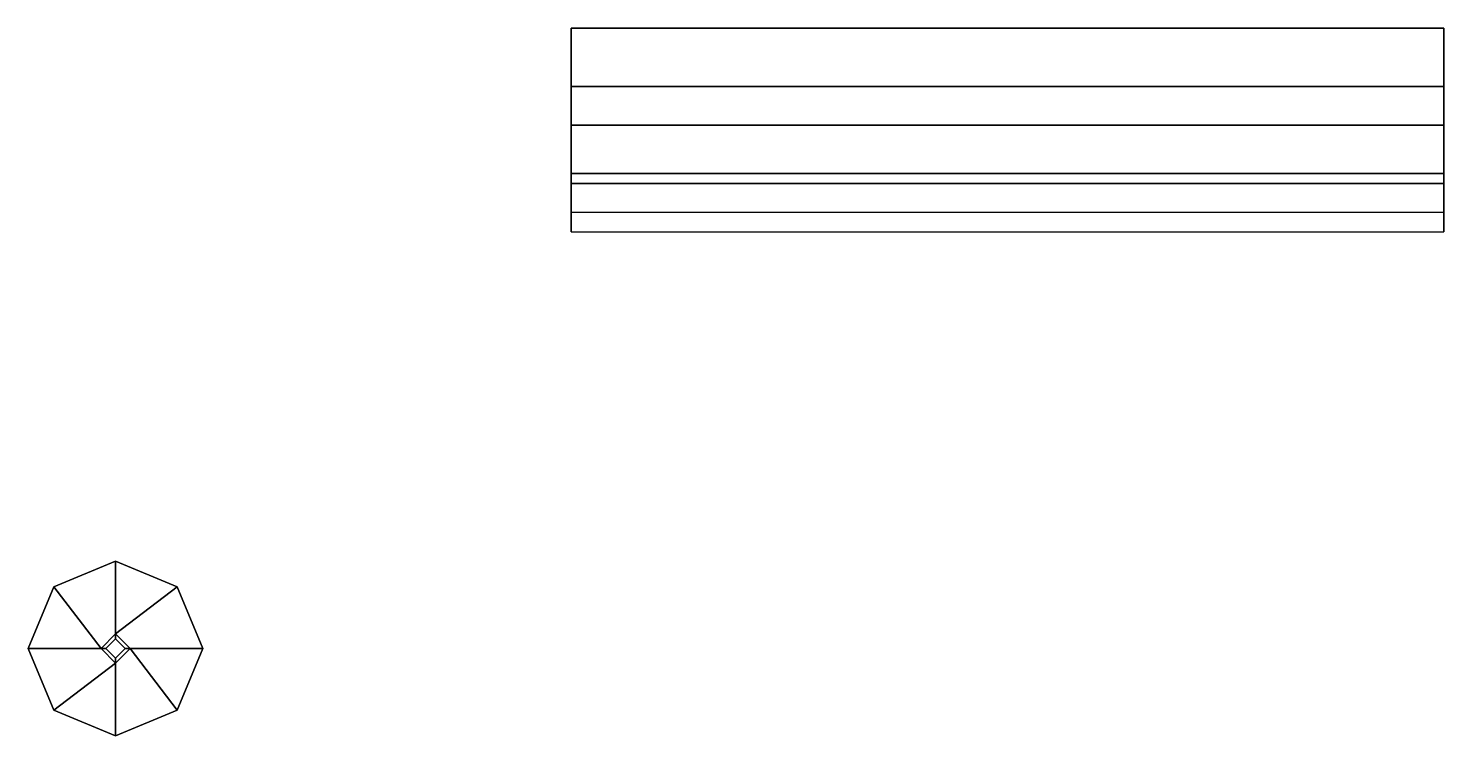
# Model space of a CAD drawing. Extents: x -1.01 to 0.45, y -2.18 to 2.66.
# Drawn here: x -1.01 to 0.45, y 1.93 to 2.66 of the extents above.
import ezdxf

# ---------------------------------------------------------------- set-up
doc = ezdxf.new("R2010")
doc.units = 0
doc.layers.add('ADDONS', color=3, linetype='CONTINUOUS')

msp = doc.modelspace()

# ---------------------------------------------------------------- linework, layer by layer
at = {"layer": 'ADDONS'}
for points in [[(0.45, 2.56, 1.08), (0.45, 2.66, 0.97), (-0.45, 2.66, 0.97), (-0.45, 2.56, 1.08)], [(0.45, 2.66, 0.97), (0.45, 2.66, 0.89), (-0.45, 2.66, 0.89), (-0.45, 2.66, 0.97)], [(0.45, 2.66, 0.89), (0.45, 2.6, 0.82), (-0.45, 2.6, 0.82), (-0.45, 2.66, 0.89)], [(-0.45, 2.56, 1.08), (-0.45, 2.66, 0.97), (-0.45, 2.45, 1.01), (-0.45, 2.5, 1.08)], [(-0.45, 2.66, 0.97), (-0.45, 2.66, 0.89), (-0.45, 2.47, 0.88), (-0.45, 2.45, 1.01)], [(-0.45, 2.66, 0.89), (-0.45, 2.6, 0.82), (-0.45, 2.51, 0.82), (-0.45, 2.47, 0.88)], [(0.45, 2.66, 0.89), (0.45, 2.47, 0.88), (0.45, 2.51, 0.82), (0.45, 2.6, 0.82)], [(0.45, 2.66, 0.97), (0.45, 2.45, 1.01), (0.45, 2.47, 0.88), (0.45, 2.66, 0.89)], [(0.45, 2.56, 1.08), (0.45, 2.5, 1.08), (0.45, 2.45, 1.01), (0.45, 2.66, 0.97)], [(0.45, 2.6, 0.82), (0.45, 2.51, 0.82), (-0.45, 2.51, 0.82), (-0.45, 2.6, 0.82)], [(0.45, 2.5, 1.08), (0.45, 2.56, 1.08), (-0.45, 2.56, 1.08), (-0.45, 2.5, 1.08)], [(0.45, 2.51, 0.82), (0.45, 2.47, 0.88), (-0.45, 2.47, 0.88), (-0.45, 2.51, 0.82)], [(0.45, 2.45, 1.01), (0.45, 2.5, 1.08), (-0.45, 2.5, 1.08), (-0.45, 2.45, 1.01)], [(-0.92, 2.11, 1.26), (-0.9836, 2.0836, 1.26), (-0.9836, 2.0836, 1.73), (-0.92, 2.11, 1.73)], [(-0.92, 2.11, 1.73), (-0.9836, 2.0836, 1.73), (-0.935, 2.02, 1.77), (-0.92, 2.035, 1.77)], [(-0.8564, 2.0836, 1.26), (-0.92, 2.11, 1.26), (-0.92, 2.11, 1.73), (-0.8564, 2.0836, 1.73)], [(-0.8564, 2.0836, 1.73), (-0.92, 2.11, 1.73), (-0.92, 2.035, 1.77)], [(-0.9836, 2.0836, 1.26), (-1.01, 2.02, 1.26), (-1.01, 2.02, 1.73), (-0.9836, 2.0836, 1.73)], [(-0.9836, 2.0836, 1.73), (-1.01, 2.02, 1.73), (-0.935, 2.02, 1.77)], [(-0.83, 2.02, 1.73), (-0.8564, 2.0836, 1.73), (-0.92, 2.035, 1.77), (-0.905, 2.02, 1.77)], [(-0.83, 2.02, 1.26), (-0.8564, 2.0836, 1.26), (-0.8564, 2.0836, 1.73), (-0.83, 2.02, 1.73)], [(-0.92, 2.035, 1.77), (-0.935, 2.02, 1.77), (-0.93, 2.02, 2.65), (-0.92, 2.03, 2.65)], [(-0.93, 2.02, 2.65), (-0.92, 2.01, 2.65), (-0.91, 2.02, 2.65), (-0.92, 2.03, 2.65)], [(-0.905, 2.02, 1.77), (-0.92, 2.035, 1.77), (-0.92, 2.03, 2.65), (-0.91, 2.02, 2.65)], [(-1.01, 2.02, 1.26), (-0.9836, 1.9564, 1.26), (-0.9836, 1.9564, 1.73), (-1.01, 2.02, 1.73)], [(-1.01, 2.02, 1.73), (-0.9836, 1.9564, 1.73), (-0.92, 2.005, 1.77), (-0.935, 2.02, 1.77)], [(-0.935, 2.02, 1.77), (-0.92, 2.005, 1.77), (-0.92, 2.01, 2.65), (-0.93, 2.02, 2.65)], [(-0.92, 2.005, 1.77), (-0.905, 2.02, 1.77), (-0.91, 2.02, 2.65), (-0.92, 2.01, 2.65)], [(-0.92, 1.93, 1.73), (-0.8564, 1.9564, 1.73), (-0.905, 2.02, 1.77), (-0.92, 2.005, 1.77)], [(-0.8564, 1.9564, 1.73), (-0.83, 2.02, 1.73), (-0.905, 2.02, 1.77)], [(-0.8564, 1.9564, 1.26), (-0.83, 2.02, 1.26), (-0.83, 2.02, 1.73), (-0.8564, 1.9564, 1.73)], [(-0.9836, 1.9564, 1.73), (-0.92, 1.93, 1.73), (-0.92, 2.005, 1.77)], [(-0.9836, 1.9564, 1.26), (-0.92, 1.93, 1.26), (-0.92, 1.93, 1.73), (-0.9836, 1.9564, 1.73)], [(-0.92, 1.93, 1.26), (-0.8564, 1.9564, 1.26), (-0.8564, 1.9564, 1.73), (-0.92, 1.93, 1.73)]]:
    msp.add_3dface(points, dxfattribs=at)

doc.saveas('drawing.dxf')
